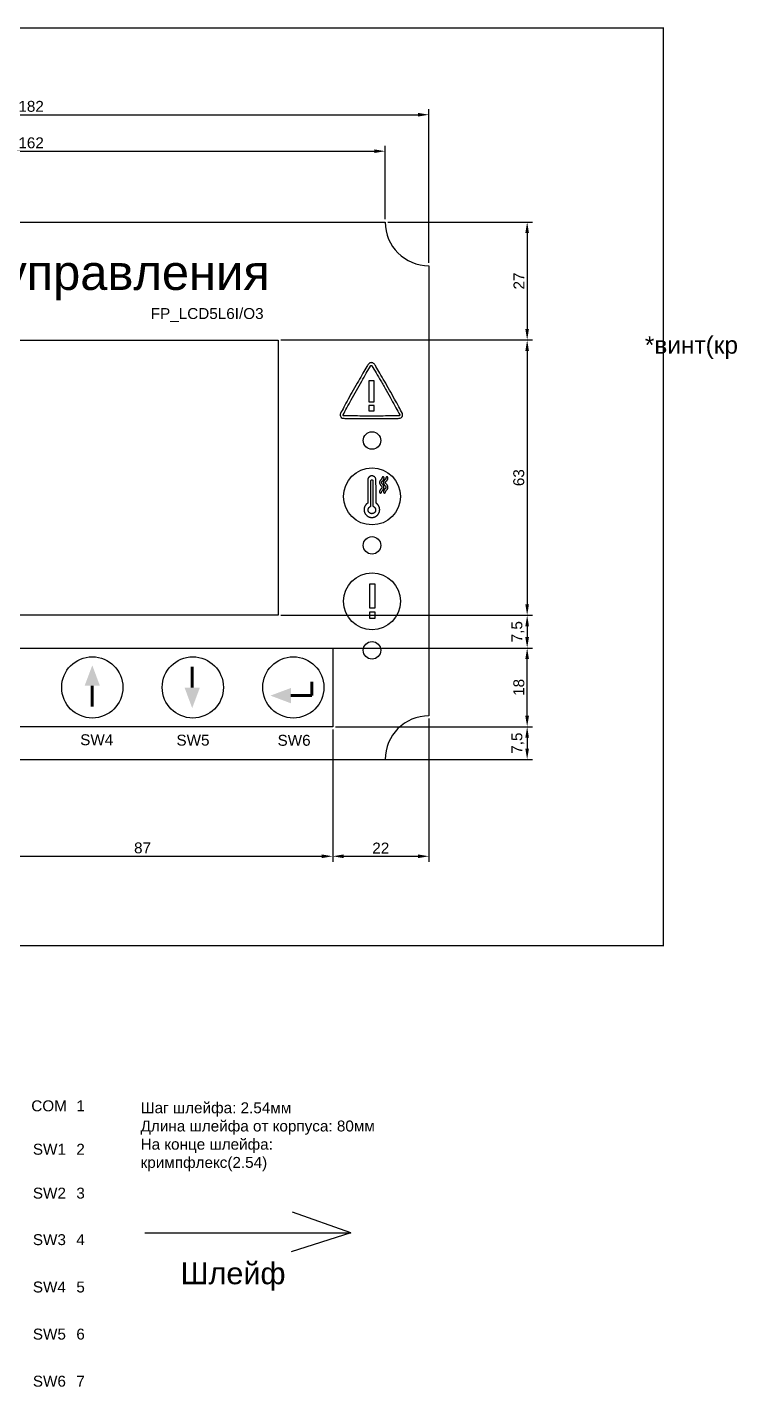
# Model space of a CAD drawing. Header units: millimetres. Extents: x 581 to 3447, y 885 to 2081.
# Drawn here: x 1074.4 to 1235.6, y 884.9 to 1196 of the extents above; entities that cross this region are included whole.
import ezdxf
from ezdxf import colors
from ezdxf.entities.mleader import LeaderData, LeaderLine
from ezdxf.math import Vec2, Vec3

# ---------------------------------------------------------------- set-up
doc = ezdxf.new("R2010")
doc.units = ezdxf.units.MM
doc.layers.get('0').update_dxf_attribs({"lineweight": 30})
doc.layers.get('Defpoints').update_dxf_attribs({"lineweight": 15})
for name, color, linetype, lineweight in [('пленочная клавиатура', 90, 'Continuous', 30), ('размер', 7, 'Continuous', 15), ('размеры пленочная', 112, 'Continuous', 15)]:
    doc.layers.add(name, color=color, linetype=linetype, lineweight=lineweight)
doc.styles.get("Standard").update_dxf_attribs({"font": 'arial.ttf'})
doc.dimstyles.new('ISO-25', dxfattribs={"dimtxt": 2.5, "dimasz": 2.5, "dimexe": 1.25, "dimexo": 0.625, "dimtad": 1, "dimtxsty": 'Standard', "dimcen": 2.5, "dimadec": 0, "dimazin": 0, "dimtfac": 1, "dimtmove": 0, "dimatfit": 3, "dimfxl": 1, "dimarcsym": 0})

# ---------------------------------------------------------------- blocks, each defined once
blk = doc.blocks.new('*D194')
at = {"layer": 'Defpoints', "color": 0, "transparency": 16777216}
for p in [(1156.3, 1167.67), (994.3, 1151.47), (1156.3, 1151.47)]:
    blk.add_point(p, dxfattribs=at)
at = {"layer": 'размеры пленочная', "color": 0, "lineweight": -2, "transparency": 16777216}
for p, q in [((994.3, 1152.09), (994.3, 1168.92)), ((996.8, 1167.67), (1153.8, 1167.67)), ((1156.3, 1152.09), (1156.3, 1168.92))]:
    blk.add_line(p, q, dxfattribs=at)
at = {"layer": 'размеры пленочная', "color": 0, "transparency": 16777216}
for points in [[(996.8, 1168.09), (996.8, 1167.25), (994.3, 1167.67)], [(1153.8, 1168.09), (1153.8, 1167.25), (1156.3, 1167.67)]]:
    blk.add_solid(points, dxfattribs=at)
at = {"layer": 'размеры пленочная', "color": 0, "transparency": 16777216, "insert": (1075.3, 1169.57), "char_height": 2.5, "attachment_point": 5}
blk.add_mtext('162', dxfattribs=at)
blk = doc.blocks.new('*D195')
at = {"layer": 'Defpoints', "color": 0, "transparency": 16777216}
for p in [(1166.3, 1176.02), (984.3, 1141.47), (1166.3, 1141.47)]:
    blk.add_point(p, dxfattribs=at)
at = {"layer": 'размеры пленочная', "color": 0, "lineweight": -2, "transparency": 16777216}
for p, q in [((984.3, 1142.09), (984.3, 1177.27)), ((1166.3, 1142.09), (1166.3, 1177.27)), ((986.8, 1176.02), (1163.8, 1176.02))]:
    blk.add_line(p, q, dxfattribs=at)
at = {"layer": 'размеры пленочная', "color": 0, "transparency": 16777216}
for points in [[(986.8, 1176.44), (986.8, 1175.6), (984.3, 1176.02)], [(1163.8, 1176.44), (1163.8, 1175.6), (1166.3, 1176.02)]]:
    blk.add_solid(points, dxfattribs=at)
at = {"layer": 'размеры пленочная', "color": 0, "transparency": 16777216, "insert": (1075.3, 1177.92), "char_height": 2.5, "attachment_point": 5}
blk.add_mtext('182', dxfattribs=at)
blk = doc.blocks.new('*D201')
at = {"layer": 'Defpoints', "color": 0, "transparency": 16777216}
for p in [(1057.3, 1035.97), (1144.3, 1035.97), (1144.3, 1006.33)]:
    blk.add_point(p, dxfattribs=at)
at = {"layer": 'размеры пленочная', "color": 0, "lineweight": -2, "transparency": 16777216}
for p, q in [((1057.3, 1035.34), (1057.3, 1005.08)), ((1144.3, 1035.34), (1144.3, 1005.08)), ((1059.8, 1006.33), (1141.8, 1006.33))]:
    blk.add_line(p, q, dxfattribs=at)
at = {"layer": 'размеры пленочная', "color": 0, "transparency": 16777216}
for points in [[(1059.8, 1006.75), (1059.8, 1005.91), (1057.3, 1006.33)], [(1141.8, 1006.75), (1141.8, 1005.91), (1144.3, 1006.33)]]:
    blk.add_solid(points, dxfattribs=at)
at = {"layer": 'размеры пленочная', "color": 0, "transparency": 16777216, "insert": (1100.8, 1008.23), "char_height": 2.5, "attachment_point": 5}
blk.add_mtext('87', dxfattribs=at)
blk = doc.blocks.new('*D202')
at = {"layer": 'Defpoints', "color": 0, "transparency": 16777216}
for p in [(1166.3, 1038.47), (1144.3, 1035.97), (1166.3, 1006.33)]:
    blk.add_point(p, dxfattribs=at)
at = {"layer": 'размеры пленочная', "color": 0, "lineweight": -2, "transparency": 16777216}
for p, q in [((1166.3, 1037.84), (1166.3, 1005.08)), ((1144.3, 1035.34), (1144.3, 1005.08)), ((1146.8, 1006.33), (1163.8, 1006.33))]:
    blk.add_line(p, q, dxfattribs=at)
at = {"layer": 'размеры пленочная', "color": 0, "transparency": 16777216}
for points in [[(1146.8, 1006.75), (1146.8, 1005.91), (1144.3, 1006.33)], [(1163.8, 1006.75), (1163.8, 1005.91), (1166.3, 1006.33)]]:
    blk.add_solid(points, dxfattribs=at)
at = {"layer": 'размеры пленочная', "color": 0, "transparency": 16777216, "insert": (1155.3, 1008.21), "char_height": 2.5, "attachment_point": 5}
blk.add_mtext('22', dxfattribs=at)
blk = doc.blocks.new('*D203')
at = {"layer": 'Defpoints', "color": 0, "transparency": 16777216}
for p in [(1156.3, 1151.47), (1131.8, 1124.47), (1188.79, 1124.47)]:
    blk.add_point(p, dxfattribs=at)
at = {"layer": 'размеры пленочная', "color": 0, "lineweight": -2, "transparency": 16777216}
for p, q in [((1156.92, 1151.47), (1190.04, 1151.47)), ((1188.79, 1148.97), (1188.79, 1126.97)), ((1132.42, 1124.47), (1190.04, 1124.47))]:
    blk.add_line(p, q, dxfattribs=at)
at = {"layer": 'размеры пленочная', "color": 0, "transparency": 16777216}
for points in [[(1188.37, 1148.97), (1189.2, 1148.97), (1188.79, 1151.47)], [(1188.37, 1126.97), (1189.2, 1126.97), (1188.79, 1124.47)]]:
    blk.add_solid(points, dxfattribs=at)
at = {"layer": 'размеры пленочная', "color": 0, "transparency": 16777216, "insert": (1186.91, 1137.97), "char_height": 2.5, "attachment_point": 5, "rotation": 90}
blk.add_mtext('27', dxfattribs=at)
blk = doc.blocks.new('*D204')
at = {"layer": 'Defpoints', "color": 0, "transparency": 16777216}
for p in [(1131.8, 1124.47), (1131.8, 1061.47), (1188.79, 1061.47)]:
    blk.add_point(p, dxfattribs=at)
at = {"layer": 'размеры пленочная', "color": 0, "lineweight": -2, "transparency": 16777216}
for p, q in [((1132.42, 1124.47), (1190.04, 1124.47)), ((1188.79, 1121.97), (1188.79, 1063.97)), ((1132.42, 1061.47), (1190.04, 1061.47))]:
    blk.add_line(p, q, dxfattribs=at)
at = {"layer": 'размеры пленочная', "color": 0, "transparency": 16777216}
for points in [[(1188.37, 1121.97), (1189.2, 1121.97), (1188.79, 1124.47)], [(1188.37, 1063.97), (1189.2, 1063.97), (1188.79, 1061.47)]]:
    blk.add_solid(points, dxfattribs=at)
at = {"layer": 'размеры пленочная', "color": 0, "transparency": 16777216, "insert": (1186.88, 1092.97), "char_height": 2.5, "attachment_point": 5, "rotation": 90}
blk.add_mtext('63', dxfattribs=at)
blk = doc.blocks.new('*D205')
at = {"layer": 'Defpoints', "color": 0, "transparency": 16777216}
for p in [(1131.8, 1061.47), (1131.8, 1053.97), (1188.79, 1053.97)]:
    blk.add_point(p, dxfattribs=at)
at = {"layer": 'размеры пленочная', "color": 0, "lineweight": -2, "transparency": 16777216}
for p, q in [((1132.42, 1061.47), (1190.04, 1061.47)), ((1188.79, 1058.97), (1188.79, 1056.47)), ((1132.42, 1053.97), (1190.04, 1053.97))]:
    blk.add_line(p, q, dxfattribs=at)
at = {"layer": 'размеры пленочная', "color": 0, "transparency": 16777216}
for points in [[(1188.37, 1058.97), (1189.2, 1058.97), (1188.79, 1061.47)], [(1188.37, 1056.47), (1189.2, 1056.47), (1188.79, 1053.97)]]:
    blk.add_solid(points, dxfattribs=at)
at = {"layer": 'размеры пленочная', "color": 0, "transparency": 16777216, "insert": (1186.66, 1057.72), "char_height": 2.5, "attachment_point": 5, "rotation": 90}
blk.add_mtext('7,5', dxfattribs=at)
blk = doc.blocks.new('*D206')
at = {"layer": 'Defpoints', "color": 0, "transparency": 16777216}
for p in [(1144.3, 1053.97), (1188.79, 1053.97), (1144.3, 1035.97)]:
    blk.add_point(p, dxfattribs=at)
at = {"layer": 'размеры пленочная', "color": 0, "lineweight": -2, "transparency": 16777216}
for p, q in [((1144.92, 1053.97), (1190.04, 1053.97)), ((1188.79, 1038.47), (1188.79, 1051.47)), ((1144.92, 1035.97), (1190.04, 1035.97))]:
    blk.add_line(p, q, dxfattribs=at)
at = {"layer": 'размеры пленочная', "color": 0, "transparency": 16777216}
for points in [[(1188.37, 1051.47), (1189.2, 1051.47), (1188.79, 1053.97)], [(1188.37, 1038.47), (1189.2, 1038.47), (1188.79, 1035.97)]]:
    blk.add_solid(points, dxfattribs=at)
at = {"layer": 'размеры пленочная', "color": 0, "transparency": 16777216, "insert": (1186.89, 1044.97), "char_height": 2.5, "attachment_point": 5, "rotation": 90}
blk.add_mtext('18', dxfattribs=at)
blk = doc.blocks.new('*D207')
at = {"layer": 'Defpoints', "color": 0, "transparency": 16777216}
for p in [(1144.3, 1035.97), (1144.3, 1028.47), (1188.79, 1028.47)]:
    blk.add_point(p, dxfattribs=at)
at = {"layer": 'размеры пленочная', "color": 0, "lineweight": -2, "transparency": 16777216}
for p, q in [((1144.92, 1035.97), (1190.04, 1035.97)), ((1188.79, 1033.47), (1188.79, 1030.97)), ((1144.92, 1028.47), (1190.04, 1028.47))]:
    blk.add_line(p, q, dxfattribs=at)
at = {"layer": 'размеры пленочная', "color": 0, "transparency": 16777216}
for points in [[(1188.37, 1033.47), (1189.2, 1033.47), (1188.79, 1035.97)], [(1188.37, 1030.97), (1189.2, 1030.97), (1188.79, 1028.47)]]:
    blk.add_solid(points, dxfattribs=at)
at = {"layer": 'размеры пленочная', "color": 0, "transparency": 16777216, "insert": (1186.66, 1032.22), "char_height": 2.5, "attachment_point": 5, "rotation": 90}
blk.add_mtext('7,5', dxfattribs=at)

msp = doc.modelspace()

# ---------------------------------------------------------------- linework, layer by layer
for p, q in [((1148.425, 920.174), (1135.102, 924.882)), ((1101.309, 920.174), (1148.425, 920.174)), ((1148.425, 920.174), (1134.777, 915.79))]:
    msp.add_line(p, q)
at = {"const_width": 0.3}
msp.add_lwpolyline([(1219.964, 985.899), (922.964, 985.899), (922.964, 1195.899), (1219.964, 1195.899)], close=True, dxfattribs=at)
at = {"layer": 'пленочная клавиатура'}
for p, q in [((994.296, 1151.468), (1156.296, 1151.468)), ((1166.296, 1141.468), (1166.296, 1038.468)), ((1057.296, 1053.968), (1144.296, 1053.968)), ((1144.296, 1053.968), (1144.296, 1035.968)), ((1144.296, 1035.968), (1057.296, 1035.968)), ((994.296, 1028.468), (1156.296, 1028.468))]:
    msp.add_line(p, q, dxfattribs=at)
at = {"layer": 'пленочная клавиатура', "lineweight": 200}
for p, q in [((1112.162, 1044.918), (1112.162, 1049.689)), ((1139.508, 1043.09), (1139.508, 1046.222)), ((1089.296, 1045.34), (1089.296, 1040.569)), ((1134.738, 1043.09), (1139.508, 1043.09))]:
    msp.add_line(p, q, dxfattribs=at)
at = {"layer": 'пленочная клавиатура'}
for points in [[(1018.796, 1124.468), (1131.796, 1124.468), (1131.796, 1061.468), (1018.796, 1061.468)], [(1153.155, 1115.113), (1152.559, 1115.113), (1152.559, 1112.73), (1152.559, 1110.346), (1153.155, 1110.346), (1153.751, 1110.346), (1153.751, 1112.73), (1153.751, 1115.113)], [(1153.155, 1109.452), (1152.559, 1109.452), (1152.559, 1108.856), (1152.559, 1108.26), (1153.155, 1108.26), (1153.751, 1108.26), (1153.751, 1108.856), (1153.751, 1109.452)], [(1153.36, 1068.615), (1152.683, 1068.615), (1152.683, 1065.906), (1152.683, 1063.197), (1153.36, 1063.197), (1154.037, 1063.197), (1154.037, 1065.906), (1154.037, 1068.615)], [(1153.36, 1062.181), (1152.683, 1062.181), (1152.683, 1061.504), (1152.683, 1060.827), (1153.36, 1060.827), (1154.037, 1060.827), (1154.037, 1061.504), (1154.037, 1062.181)]]:
    msp.add_lwpolyline(points, close=True, dxfattribs=at)
for points in [[(1153.155, 1119.285, 0.062888), (1152.933, 1119.257, 0.074659), (1152.739, 1119.175, 0.063679), (1152.556, 1119.027, 0.032228), (1152.364, 1118.801, 0.027131), (1152.126, 1118.441, 0.00083), (1151.229, 1116.903, 0.001634), (1150.18, 1115.084, 0.001129), (1149.004, 1113.02, 0.002666), (1147.819, 1110.9, 0.004598), (1146.858, 1109.122, 0.001795), (1146.072, 1107.623, 0.120362), (1146.004, 1107.344, 0.061081), (1146.024, 1107.181, 0.041794), (1146.084, 1107.004, 0.041967), (1146.172, 1106.841, 0.064179), (1146.276, 1106.719, 0.1633), (1146.611, 1106.573, 0.013096), (1147.584, 1106.513, 0.008043), (1149.282, 1106.479, 0.000881), (1153.181, 1106.473, 0.000767), (1157.284, 1106.479, 0.00913), (1158.871, 1106.513, 0.01875), (1159.738, 1106.58, 0.182138), (1160.059, 1106.745, 0.054125), (1160.154, 1106.875, 0.036122), (1160.233, 1107.041, 0.036277), (1160.288, 1107.216, 0.057515), (1160.306, 1107.372, 0.121242), (1160.244, 1107.625, 0.00138), (1159.425, 1109.177, 0.004145), (1158.456, 1110.966, 0.00268), (1157.306, 1113.021, 0.001137), (1156.13, 1115.085, 0.001645), (1155.082, 1116.903, 0.000837), (1154.184, 1118.441, 0.027298), (1153.946, 1118.801, 0.032216), (1153.754, 1119.027, 0.063573), (1153.57, 1119.175, 0.074536), (1153.376, 1119.257, 0.062924)], [(1153.179, 1118.656, -0.180644), (1153.269, 1118.584, -0.000353), (1154.222, 1116.969, -0.002419), (1155.287, 1115.143, -0.00149), (1156.524, 1112.983, -0.002169), (1157.744, 1110.816, -0.003549), (1158.757, 1108.968, -0.000577), (1159.637, 1107.331, -0.267501), (1159.633, 1107.214, -0.253001), (1159.517, 1107.147, -0.000898), (1157.869, 1107.107, -0.003915), (1155.848, 1107.078, -0.001691), (1153.155, 1107.068, -0.001713), (1150.485, 1107.078, -0.003837), (1148.457, 1107.107, -0.000844), (1146.791, 1107.147, -0.253119), (1146.677, 1107.212, -0.267305), (1146.674, 1107.329, -0.00058), (1147.541, 1108.946, -0.003556), (1148.54, 1110.771, -0.002174), (1149.743, 1112.911, -0.000001), (1150.957, 1115.049, -0.000001), (1151.991, 1116.869), (1152.911, 1118.489, -0.000098), (1152.965, 1118.585, -0.103146), (1153.002, 1118.627, -0.080958), (1153.056, 1118.655, -0.077757), (1153.118, 1118.666, -0.082945)], [(1153.313, 1093.368, 0.012104), (1153.209, 1093.37, 0.024385), (1153.128, 1093.366, 0.028654), (1153.056, 1093.354, 0.026247), (1152.984, 1093.334, 0.016257), (1152.928, 1093.314, 0.011151), (1152.867, 1093.287, 0.011252), (1152.808, 1093.258, 0.022322), (1152.764, 1093.233, 0.025067), (1152.721, 1093.203, 0.011969), (1152.669, 1093.16, 0.011832), (1152.618, 1093.113, 0.016496), (1152.574, 1093.068, 0.019549), (1152.532, 1093.02, 0.012815), (1152.488, 1092.961, 0.012898), (1152.448, 1092.901, 0.024063), (1152.42, 1092.85, 0.020194), (1152.396, 1092.798, 0.011996), (1152.372, 1092.735, 0.011996), (1152.351, 1092.67, 0.020209), (1152.337, 1092.615, 0.048989), (1152.324, 1092.497, 0.00098), (1152.317, 1091.895, 0.00179), (1152.312, 1091.07, 0.000549), (1152.311, 1089.825), (1152.311, 1087.159), (1152.2, 1087.077, 0.016889), (1152.149, 1087.037, 0.008244), (1152.086, 1086.982, 0.008168), (1152.023, 1086.923, 0.011711), (1151.969, 1086.869, 0.014139), (1151.916, 1086.81, 0.008519), (1151.857, 1086.738, 0.008529), (1151.801, 1086.664, 0.01475), (1151.757, 1086.6, 0.020578), (1151.717, 1086.531, 0.010456), (1151.672, 1086.443, 0.010369), (1151.629, 1086.349, 0.015253), (1151.595, 1086.264, 0.015228), (1151.566, 1086.177, 0.009361), (1151.538, 1086.071, 0.009383), (1151.513, 1085.966, 0.016529), (1151.497, 1085.879, 0.015816), (1151.487, 1085.791, 0.011207), (1151.481, 1085.692, 0.011317), (1151.48, 1085.594, 0.019044), (1151.484, 1085.513, 0.011616), (1151.492, 1085.436, 0.007748), (1151.505, 1085.349, 0.007802), (1151.52, 1085.265, 0.01514), (1151.535, 1085.198, 0.014714), (1151.554, 1085.133, 0.007972), (1151.581, 1085.055, 0.007935), (1151.611, 1084.975, 0.012417), (1151.639, 1084.908, 0.016229), (1151.672, 1084.841, 0.009008), (1151.717, 1084.761, 0.008975), (1151.765, 1084.681, 0.014313), (1151.809, 1084.615, 0.017815), (1151.859, 1084.55, 0.00943), (1151.926, 1084.473, 0.009372), (1151.996, 1084.396, 0.014313), (1152.061, 1084.333, 0.013083), (1152.128, 1084.275, 0.009479), (1152.205, 1084.213, 0.009586), (1152.28, 1084.157, 0.020556), (1152.341, 1084.117, 0.011979), (1152.401, 1084.083, 0.007073), (1152.475, 1084.045, 0.007074), (1152.55, 1084.01, 0.012032), (1152.613, 1083.982, 0.017313), (1152.679, 1083.958, 0.009001), (1152.764, 1083.932, 0.008939), (1152.852, 1083.909, 0.013459), (1152.929, 1083.892, 0.014505), (1153.009, 1083.879, 0.008766), (1153.104, 1083.868, 0.008777), (1153.198, 1083.861, 0.015216), (1153.277, 1083.858, 0.016019), (1153.356, 1083.861, 0.00946), (1153.449, 1083.869, 0.00946), (1153.543, 1083.88, 0.015986), (1153.62, 1083.893, 0.013446), (1153.696, 1083.911, 0.008425), (1153.783, 1083.936, 0.008454), (1153.869, 1083.963, 0.015244), (1153.938, 1083.989, 0.017009), (1154.006, 1084.019, 0.008675), (1154.09, 1084.062, 0.008609), (1154.175, 1084.109, 0.012768), (1154.247, 1084.153, 0.016762), (1154.318, 1084.203, 0.010352), (1154.399, 1084.265, 0.010379), (1154.475, 1084.33, 0.01831), (1154.535, 1084.387, 0.015652), (1154.591, 1084.448, 0.009263), (1154.654, 1084.524, 0.009264), (1154.714, 1084.602, 0.015697), (1154.761, 1084.67, 0.012028), (1154.803, 1084.738, 0.008048), (1154.848, 1084.818, 0.008106), (1154.889, 1084.897, 0.015776), (1154.918, 1084.962, 0.01903), (1154.944, 1085.03, 0.009039), (1154.972, 1085.119, 0.008945), (1154.997, 1085.213, 0.012534), (1155.017, 1085.298, 0.016027), (1155.035, 1085.403, 0.018198), (1155.045, 1085.504, 0.016893), (1155.048, 1085.612, 0.010865), (1155.045, 1085.738, 0.011845), (1155.035, 1085.868, 0.020912), (1155.02, 1085.975, 0.021838), (1154.997, 1086.077, 0.014418), (1154.962, 1086.192, 0.012711), (1154.929, 1086.283, 0.00941), (1154.888, 1086.381, 0.009523), (1154.846, 1086.473, 0.021045), (1154.81, 1086.541, 0.011378), (1154.772, 1086.601, 0.007509), (1154.726, 1086.669, 0.007557), (1154.679, 1086.734, 0.01449), (1154.64, 1086.784, 0.010918), (1154.599, 1086.831, 0.006962), (1154.55, 1086.883, 0.006994), (1154.5, 1086.932, 0.012909), (1154.458, 1086.971, 0.004179), (1154.418, 1087.006, 0.003117), (1154.372, 1087.044, 0.00315), (1154.329, 1087.08, 0.007157), (1154.296, 1087.106), (1154.226, 1087.159), (1154.214, 1089.914), (1154.203, 1092.668), (1154.129, 1092.825, 0.024134), (1154.091, 1092.896, 0.017877), (1154.042, 1092.97, 0.017971), (1153.989, 1093.041, 0.025784), (1153.937, 1093.099, 0.025553), (1153.879, 1093.151, 0.01818), (1153.81, 1093.203, 0.018152), (1153.736, 1093.251, 0.025058), (1153.667, 1093.288, 0.019245), (1153.58, 1093.324, 0.034473), (1153.505, 1093.347, 0.031452), (1153.424, 1093.36, 0.013299)], [(1153.256, 1092.471, -0.034525), (1153.294, 1092.468, -0.027807), (1153.334, 1092.46, -0.028613), (1153.37, 1092.449, -0.061916), (1153.396, 1092.435, -0.07), (1153.417, 1092.416, -0.032637), (1153.439, 1092.385, -0.031535), (1153.458, 1092.349, -0.038205), (1153.471, 1092.313, -0.065317), (1153.482, 1092.231, -0.00045), (1153.489, 1091.519, -0.001465), (1153.493, 1090.609, -0.000541), (1153.495, 1089.325), (1153.496, 1086.423), (1153.629, 1086.366, -0.030221), (1153.689, 1086.336, -0.018818), (1153.756, 1086.293, -0.018662), (1153.82, 1086.245, -0.026374), (1153.874, 1086.197, -0.02581), (1153.921, 1086.145, -0.016311), (1153.971, 1086.08, -0.016375), (1154.016, 1086.012, -0.028816), (1154.048, 1085.953, -0.023263), (1154.081, 1085.872, -0.044037), (1154.099, 1085.803, -0.033655), (1154.108, 1085.721, -0.008658), (1154.11, 1085.588, -0.008654), (1154.108, 1085.455, -0.033484), (1154.099, 1085.373, -0.043933), (1154.081, 1085.304, -0.023557), (1154.048, 1085.223, -0.027335), (1154.017, 1085.165, -0.016271), (1153.974, 1085.099, -0.016262), (1153.926, 1085.036, -0.026915), (1153.882, 1084.987, -0.022022), (1153.834, 1084.943, -0.014636), (1153.775, 1084.896, -0.014747), (1153.715, 1084.854, -0.027701), (1153.664, 1084.825, -0.025242), (1153.61, 1084.801, -0.01348), (1153.541, 1084.777, -0.013388), (1153.469, 1084.755, -0.020309), (1153.406, 1084.741, -0.018319), (1153.332, 1084.731, -0.02509), (1153.264, 1084.727, -0.025798), (1153.199, 1084.73, -0.021214), (1153.129, 1084.74, -0.020973), (1153.069, 1084.753, -0.012679), (1153, 1084.774, -0.012692), (1152.932, 1084.798, -0.021702), (1152.877, 1084.822, -0.032852), (1152.823, 1084.853, -0.016995), (1152.761, 1084.897, -0.016822), (1152.699, 1084.948, -0.024448), (1152.649, 1084.997, -0.023158), (1152.603, 1085.051, -0.014757), (1152.554, 1085.118, -0.014825), (1152.51, 1085.187, -0.02654), (1152.478, 1085.246, -0.022952), (1152.446, 1085.325, -0.040784), (1152.428, 1085.393, -0.033549), (1152.419, 1085.471, -0.010848), (1152.416, 1085.588, -0.010844), (1152.418, 1085.707, -0.036103), (1152.427, 1085.786, -0.042381), (1152.446, 1085.855, -0.019541), (1152.482, 1085.941, -0.026512), (1152.519, 1086.01, -0.022897), (1152.564, 1086.079, -0.022506), (1152.616, 1086.144, -0.023241), (1152.674, 1086.204, -0.021812), (1152.731, 1086.253, -0.015081), (1152.799, 1086.304, -0.015236), (1152.868, 1086.349, -0.029934), (1152.926, 1086.38), (1153.054, 1086.439), (1153.054, 1089.393), (1153.054, 1092.348), (1153.111, 1092.409, -0.041351), (1153.143, 1092.439, -0.064883), (1153.175, 1092.457, -0.063068), (1153.211, 1092.467, -0.03676)], [(1155.811, 1093.144, 0.028346), (1155.757, 1093.141, 0.065354), (1155.717, 1093.131, 0.070912), (1155.684, 1093.112, 0.03856), (1155.648, 1093.08, 0.047345), (1155.624, 1093.049, 0.030444), (1155.601, 1093.008, 0.0302), (1155.583, 1092.964, 0.042444), (1155.573, 1092.923, -0.002167), (1155.567, 1092.884, -0.001843), (1155.559, 1092.843, -0.001857), (1155.553, 1092.805, -0.005244), (1155.548, 1092.779, -0.106334), (1155.534, 1092.749, -0.010181), (1155.486, 1092.685, -0.01261), (1155.424, 1092.61, -0.009626), (1155.353, 1092.532, 0.012278), (1155.278, 1092.448, 0.010981), (1155.204, 1092.357, 0.011086), (1155.142, 1092.273, 0.033372), (1155.104, 1092.212, 0.024768), (1155.068, 1092.134, 0.052419), (1155.049, 1092.069, 0.036842), (1155.041, 1091.989, 0.007215), (1155.039, 1091.844, 0.007221), (1155.041, 1091.698, 0.037482), (1155.049, 1091.618, 0.052776), (1155.068, 1091.553, 0.023674), (1155.106, 1091.473, 0.028351), (1155.141, 1091.413, 0.012357), (1155.195, 1091.338, 0.012183), (1155.256, 1091.261, 0.015894), (1155.316, 1091.194, -0.00401), (1155.375, 1091.131, -0.004023), (1155.432, 1091.068, -0.003933), (1155.482, 1091.012, -0.016019), (1155.51, 1090.976, -0.046813), (1155.534, 1090.937, -0.050996), (1155.55, 1090.896, -0.042934), (1155.558, 1090.847, -0.02124), (1155.561, 1090.783, -0.018936), (1155.559, 1090.731, -0.018657), (1155.553, 1090.679, -0.018902), (1155.544, 1090.634, -0.065088), (1155.534, 1090.606, -0.048534), (1155.515, 1090.577, -0.005832), (1155.466, 1090.518, -0.006898), (1155.405, 1090.448, -0.005623), (1155.338, 1090.375, 0.015209), (1155.269, 1090.297, 0.012691), (1155.2, 1090.209, 0.012884), (1155.141, 1090.126, 0.033742), (1155.104, 1090.062, 0.023103), (1155.073, 1089.991, 0.029853), (1155.052, 1089.922, 0.028822), (1155.038, 1089.85, 0.019402), (1155.031, 1089.766, 0.010151), (1155.028, 1089.671, 0.057213), (1155.033, 1089.62, 0.088671), (1155.049, 1089.582, 0.043815), (1155.081, 1089.541, 0.033768), (1155.108, 1089.516, 0.026427), (1155.14, 1089.492, 0.02709), (1155.172, 1089.473, 0.057164), (1155.199, 1089.463, 0.03812), (1155.226, 1089.458, 0.023379), (1155.259, 1089.457, 0.023379), (1155.292, 1089.458, 0.03812), (1155.319, 1089.463, 0.055554), (1155.346, 1089.473, 0.027283), (1155.378, 1089.491, 0.026676), (1155.409, 1089.514, 0.034941), (1155.435, 1089.539, 0.043233), (1155.457, 1089.566, 0.034929), (1155.475, 1089.599, 0.036128), (1155.487, 1089.632, 0.072209), (1155.491, 1089.659, -0.027913), (1155.493, 1089.688, -0.012551), (1155.498, 1089.726, -0.012381), (1155.506, 1089.766, -0.016491), (1155.515, 1089.801, -0.071039), (1155.535, 1089.846, -0.018024), (1155.58, 1089.911, -0.016909), (1155.64, 1089.987, -0.012123), (1155.712, 1090.068, 0.013369), (1155.784, 1090.149, 0.010868), (1155.856, 1090.24, 0.011021), (1155.92, 1090.327, 0.027916), (1155.961, 1090.393, 0.019029), (1156.005, 1090.481, 0.055335), (1156.026, 1090.546, 0.042524), (1156.035, 1090.623, 0.007863), (1156.037, 1090.765, 0.008384), (1156.035, 1090.9, 0.035585), (1156.026, 1090.98, 0.047162), (1156.008, 1091.047, 0.023045), (1155.972, 1091.128, 0.035242), (1155.935, 1091.192, 0.012145), (1155.873, 1091.279, 0.011999), (1155.799, 1091.372, 0.013625), (1155.724, 1091.458, -0.009978), (1155.638, 1091.553, -0.021843), (1155.578, 1091.631, -0.028474), (1155.537, 1091.695, -0.06115), (1155.515, 1091.75, -0.027869), (1155.505, 1091.799, -0.038247), (1155.501, 1091.844, -0.038101), (1155.505, 1091.89, -0.027351), (1155.515, 1091.939, -0.06074), (1155.538, 1091.995, -0.030242), (1155.578, 1092.058, -0.0226), (1155.639, 1092.136, -0.009624), (1155.728, 1092.233, 0.012481), (1155.809, 1092.324, 0.015073), (1155.88, 1092.413, 0.016463), (1155.937, 1092.494, 0.037547), (1155.974, 1092.56, 0.026721), (1155.999, 1092.623, 0.020739), (1156.019, 1092.695, 0.020255), (1156.035, 1092.77, 0.021776), (1156.043, 1092.845, 0.009935), (1156.048, 1092.943, 0.071835), (1156.043, 1092.99, 0.102843), (1156.025, 1093.026, 0.030087), (1155.984, 1093.073, 0.031061), (1155.943, 1093.109, 0.068078), (1155.907, 1093.13, 0.067438), (1155.866, 1093.141, 0.029998)], [(1156.711, 1093.143, 0.022133), (1156.672, 1093.141, 0.020918), (1156.633, 1093.136, 0.021408), (1156.598, 1093.128, 0.065611), (1156.577, 1093.119, 0.062359), (1156.558, 1093.105, 0.025515), (1156.538, 1093.082, 0.024764), (1156.517, 1093.055, 0.028995), (1156.501, 1093.028, 0.035649), (1156.488, 1092.997, 0.022595), (1156.476, 1092.959, 0.022671), (1156.469, 1092.921, 0.038439), (1156.466, 1092.888, -0.031273), (1156.464, 1092.857, -0.022608), (1156.458, 1092.822, -0.022964), (1156.45, 1092.79, -0.045245), (1156.439, 1092.765, -0.046173), (1156.42, 1092.736, -0.005888), (1156.373, 1092.678, -0.006854), (1156.315, 1092.611, -0.005656), (1156.251, 1092.54, 0.010652), (1156.185, 1092.465, 0.009224), (1156.118, 1092.384, 0.00932), (1156.061, 1092.308, 0.026623), (1156.025, 1092.252, 0.030424), (1155.998, 1092.198, 0.016403), (1155.971, 1092.128, 0.016281), (1155.948, 1092.055, 0.024574), (1155.933, 1091.99, 0.017825), (1155.923, 1091.913, 0.025423), (1155.919, 1091.843, 0.025686), (1155.923, 1091.774, 0.01876), (1155.933, 1091.698, 0.022616), (1155.948, 1091.634, 0.014751), (1155.97, 1091.563, 0.014843), (1155.996, 1091.494, 0.027271), (1156.021, 1091.439, 0.031119), (1156.056, 1091.384, 0.010627), (1156.113, 1091.307, 0.010517), (1156.18, 1091.225, 0.011944), (1156.248, 1091.149, -0.005752), (1156.313, 1091.078, -0.007007), (1156.372, 1091.01, -0.005983), (1156.42, 1090.952, -0.048051), (1156.439, 1090.923, -0.053815), (1156.45, 1090.897, -0.021622), (1156.458, 1090.86, -0.021096), (1156.464, 1090.818, -0.025016), (1156.466, 1090.779, -0.020688), (1156.465, 1090.739, -0.016123), (1156.46, 1090.696, -0.016402), (1156.452, 1090.656, -0.037642), (1156.444, 1090.627, -0.069036), (1156.425, 1090.594, -0.009152), (1156.376, 1090.53, -0.010463), (1156.315, 1090.456, -0.008608), (1156.246, 1090.38, 0.012566), (1156.175, 1090.3, 0.011377), (1156.105, 1090.214, 0.011477), (1156.046, 1090.134, 0.03532), (1156.012, 1090.076, 0.025141), (1155.987, 1090.021, 0.014465), (1155.963, 1089.953, 0.014429), (1155.943, 1089.883, 0.023314), (1155.93, 1089.822, 0.0157), (1155.921, 1089.751, 0.037496), (1155.92, 1089.698, 0.046301), (1155.926, 1089.652, 0.039439), (1155.942, 1089.606, 0.048193), (1155.96, 1089.572, 0.034921), (1155.986, 1089.538, 0.035338), (1156.016, 1089.509, 0.056115), (1156.045, 1089.489, 0.030049), (1156.077, 1089.475, 0.02199), (1156.113, 1089.464, 0.022355), (1156.149, 1089.456, 0.044965), (1156.177, 1089.453, 0.081761), (1156.208, 1089.458, 0.046459), (1156.243, 1089.474, 0.040027), (1156.28, 1089.499, 0.028346), (1156.318, 1089.532, 0.02689), (1156.354, 1089.572, 0.049527), (1156.378, 1089.609, 0.058831), (1156.392, 1089.646, 0.061293), (1156.397, 1089.684, -0.035656), (1156.399, 1089.717, -0.018514), (1156.407, 1089.759, -0.018313), (1156.417, 1089.801, -0.026487), (1156.43, 1089.837, -0.056667), (1156.454, 1089.88, -0.01159), (1156.506, 1089.949, -0.012067), (1156.571, 1090.026, -0.011073), (1156.641, 1090.103, 0.013706), (1156.718, 1090.189, 0.01595), (1156.786, 1090.274, 0.017357), (1156.842, 1090.354, 0.034286), (1156.879, 1090.422, 0.022587), (1156.912, 1090.502, 0.041281), (1156.93, 1090.569, 0.033973), (1156.939, 1090.648, 0.010761), (1156.942, 1090.765, 0.0105), (1156.939, 1090.889, 0.04054), (1156.93, 1090.965, 0.046734), (1156.909, 1091.033, 0.017265), (1156.868, 1091.125, 0.02964), (1156.825, 1091.2, 0.014654), (1156.763, 1091.289, 0.01377), (1156.689, 1091.385, 0.013196), (1156.608, 1091.477, -0.009111), (1156.521, 1091.576, -0.022764), (1156.462, 1091.652, -0.031029), (1156.424, 1091.713, -0.076692), (1156.407, 1091.762, -0.029105), (1156.402, 1091.799, -0.017422), (1156.401, 1091.844, -0.017415), (1156.402, 1091.889, -0.028801), (1156.407, 1091.927, -0.076377), (1156.424, 1091.977, -0.032576), (1156.462, 1092.037, -0.023395), (1156.521, 1092.112, -0.008926), (1156.61, 1092.211, 0.012704), (1156.691, 1092.303, 0.014347), (1156.765, 1092.395, 0.01547), (1156.824, 1092.48, 0.034003), (1156.863, 1092.549, 0.021512), (1156.889, 1092.611, 0.014708), (1156.913, 1092.683, 0.014848), (1156.933, 1092.753, 0.028834), (1156.944, 1092.811, 0.020525), (1156.948, 1092.869, 0.027882), (1156.948, 1092.922, 0.031443), (1156.942, 1092.968, 0.04946), (1156.93, 1093.006, 0.035382), (1156.915, 1093.035, 0.026361), (1156.895, 1093.066, 0.026889), (1156.873, 1093.092, 0.053217), (1156.853, 1093.11, 0.067137), (1156.827, 1093.123, 0.028277), (1156.791, 1093.134, 0.02735), (1156.75, 1093.141, 0.032002)]]:
    msp.add_lwpolyline(points, format="xyb", close=True, dxfattribs=at)
for centre, radius in [((1153.296, 1101.468), 2), ((1153.296, 1088.674), 6.517), ((1153.296, 1077.468), 2), ((1153.296, 1064.674), 6.517), ((1153.296, 1053.468), 2), ((1089.296, 1044.968), 7), ((1112.296, 1044.968), 7), ((1135.296, 1044.968), 7)]:
    msp.add_circle(centre, radius, dxfattribs=at)
for centre, major_axis in [((1166.296, 1151.468), (-10, 0)), ((1166.296, 1028.468), (0, 10))]:
    msp.add_ellipse(centre, major_axis=major_axis, ratio=1, start_param=0, end_param=1.5707963, dxfattribs=at)
for points in [[(1087.547, 1045.34), (1089.299, 1050.034), (1091.045, 1045.34)], [(1113.911, 1044.918), (1112.159, 1040.224), (1110.413, 1044.918)], [(1134.738, 1041.341), (1130.043, 1043.093), (1134.738, 1044.839)]]:
    msp.add_solid(points, dxfattribs=at)

# ---------------------------------------------------------------- texts
at = {"attachment_point": 1}
for s, width, insert, char_height in [('СОМ', 100.20166, (1075.342, 950.474), 2.5), ('1', 100.20166, (1085.65, 950.474), 2.5), ('SW1', 100.20166, (1075.703, 940.54), 2.5), ('2', 100.20166, (1085.65, 940.54), 2.5), ('SW2', 100.20166, (1075.703, 930.503), 2.5), ('3', 100.20166, (1085.65, 930.503), 2.5), ('SW3', 100.20166, (1075.703, 919.856), 2.5), ('\\pt2.5;4', 100.20166, (1085.65, 919.856), 2.5), ('Шлейф', 34.18474, (1109.507, 913.402), 5), ('SW4', 100.20166, (1075.703, 909.019), 2.5), ('5', 100.20166, (1085.65, 909.018), 2.5), ('SW5', 100.20166, (1075.703, 898.243), 2.5), ('6', 100.20166, (1085.65, 898.242), 2.5), ('SW6', 100.20166, (1075.703, 887.466), 2.5), ('7', 100.20166, (1085.65, 887.465), 2.5)]:
    msp.add_mtext_dynamic_manual_height_columns(s, width=width, gutter_width=12.5, heights=[0], dxfattribs=dict(at, insert=insert, char_height=char_height))
at = {"layer": 'Defpoints', "char_height": 2.5, "attachment_point": 1}
for s, insert in [('SW4', (1086.535, 1034.245)), ('SW5', (1108.555, 1034.159)), ('SW6', (1131.686, 1034.117))]:
    msp.add_mtext_dynamic_manual_height_columns(s, width=100.20166, gutter_width=12.5, heights=[0], dxfattribs=dict(at, insert=insert))
at = {"layer": 'пленочная клавиатура', "attachment_point": 1}
for s, width, insert, char_height in [('\\pi1.1266;Панель управления', 103.92311, (1025.496, 1143.925), 8), ('FP_LCD5L6I/O3', 27.67451, (1102.677, 1131.774), 2.5)]:
    msp.add_mtext_dynamic_manual_height_columns(s, width=width, gutter_width=12.5, heights=[0], dxfattribs=dict(at, insert=insert, char_height=char_height))
at = {"layer": 'размер', "insert": (1100.357, 950.029), "char_height": 2.5, "attachment_point": 1}
msp.add_mtext_dynamic_manual_height_columns('Шаг шлейфа: 2.54мм^JДлина шлейфа от корпуса: 80мм^JНа конце шлейфа: кримпфлекс(2.54)', width=55.23515, gutter_width=12.5, heights=[0], dxfattribs=at)

# ---------------------------------------------------------------- dimensions: what is measured, and where the dimension line sits
at = {"layer": 'размеры пленочная'}
for base, p1, p2, picture, middle in [((1166.296, 1176.019), (984.296, 1141.468), (1166.296, 1141.468), '*D195', (1075.296, 1177.92)), ((1156.296, 1167.671), (994.296, 1151.468), (1156.296, 1151.468), '*D194', (1075.296, 1169.572)), ((1166.296, 1006.33), (1144.296, 1035.968), (1166.296, 1038.468), '*D202', (1155.296, 1008.21)), ((1144.296, 1006.33), (1057.296, 1035.968), (1144.296, 1035.968), '*D201', (1100.796, 1008.231))]:
    dim = msp.add_linear_dim(base=base, p1=p1, p2=p2, dimstyle='ISO-25', dxfattribs=at)
    dim.commit()
    dim.dimension.update_dxf_attribs({"geometry": picture, "text_midpoint": middle})
for base, p1, p2, picture, middle in [((1188.787, 1124.468), (1156.296, 1151.468), (1131.796, 1124.468), '*D203', (1186.907, 1137.968)), ((1188.787, 1061.468), (1131.796, 1124.468), (1131.796, 1061.468), '*D204', (1186.885, 1092.968)), ((1188.787, 1053.968), (1131.796, 1061.468), (1131.796, 1053.968), '*D205', (1186.665, 1057.718)), ((1188.787, 1053.968), (1144.296, 1035.968), (1144.296, 1053.968), '*D206', (1186.886, 1044.968)), ((1188.787, 1028.468), (1144.296, 1035.968), (1144.296, 1028.468), '*D207', (1186.665, 1032.218))]:
    dim = msp.add_linear_dim(base=base, p1=p1, p2=p2, angle=90, dimstyle='ISO-25', dxfattribs=at)
    dim.commit()
    dim.dimension.update_dxf_attribs({"geometry": picture, "text_midpoint": middle})

# ---------------------------------------------------------------- leaders
at = {"layer": 'размер'}
ml = msp.add_multileader_mtext('Standard', dxfattribs=at)
ml.set_content('*винт(крепление платы)', color=256)
ml.set_leader_properties()
ml.build(insert=Vec2(0, 0))
ctx = ml.context
ctx.base_point, ctx.plane_origin = Vec3(1214.081, 1122.75), Vec3(1343.465, 1138.468)
ctx.text_align_type = 2
notes = []
notes.append((ctx, [(0, (1, 1, 0), (1288.228, 1122.75), (-1, 0), 8, [(0, [(1343.465, 1138.468)], 0, [])])]))
ctx.mtext.insert, ctx.mtext.alignment, ctx.mtext.flow_direction = Vec3(1278.228, 1125.338), 3, 5
for ctx, leaders in notes:
    for number, flags, end, landing, length, lines in leaders:
        leader = LeaderData()
        leader.index, (leader.has_last_leader_line, leader.has_dogleg_vector, leader.attachment_direction) = number, flags
        leader.last_leader_point, leader.dogleg_vector, leader.dogleg_length = Vec3(end), Vec3(landing), length
        for number, points, colour, breaks in lines:
            line = LeaderLine()
            line.index, line.vertices, line.color, line.breaks = number, Vec3.list(points), colors.encode_raw_color(colour), breaks
            leader.lines.append(line)
        ctx.leaders.append(leader)

doc.saveas('drawing.dxf')
